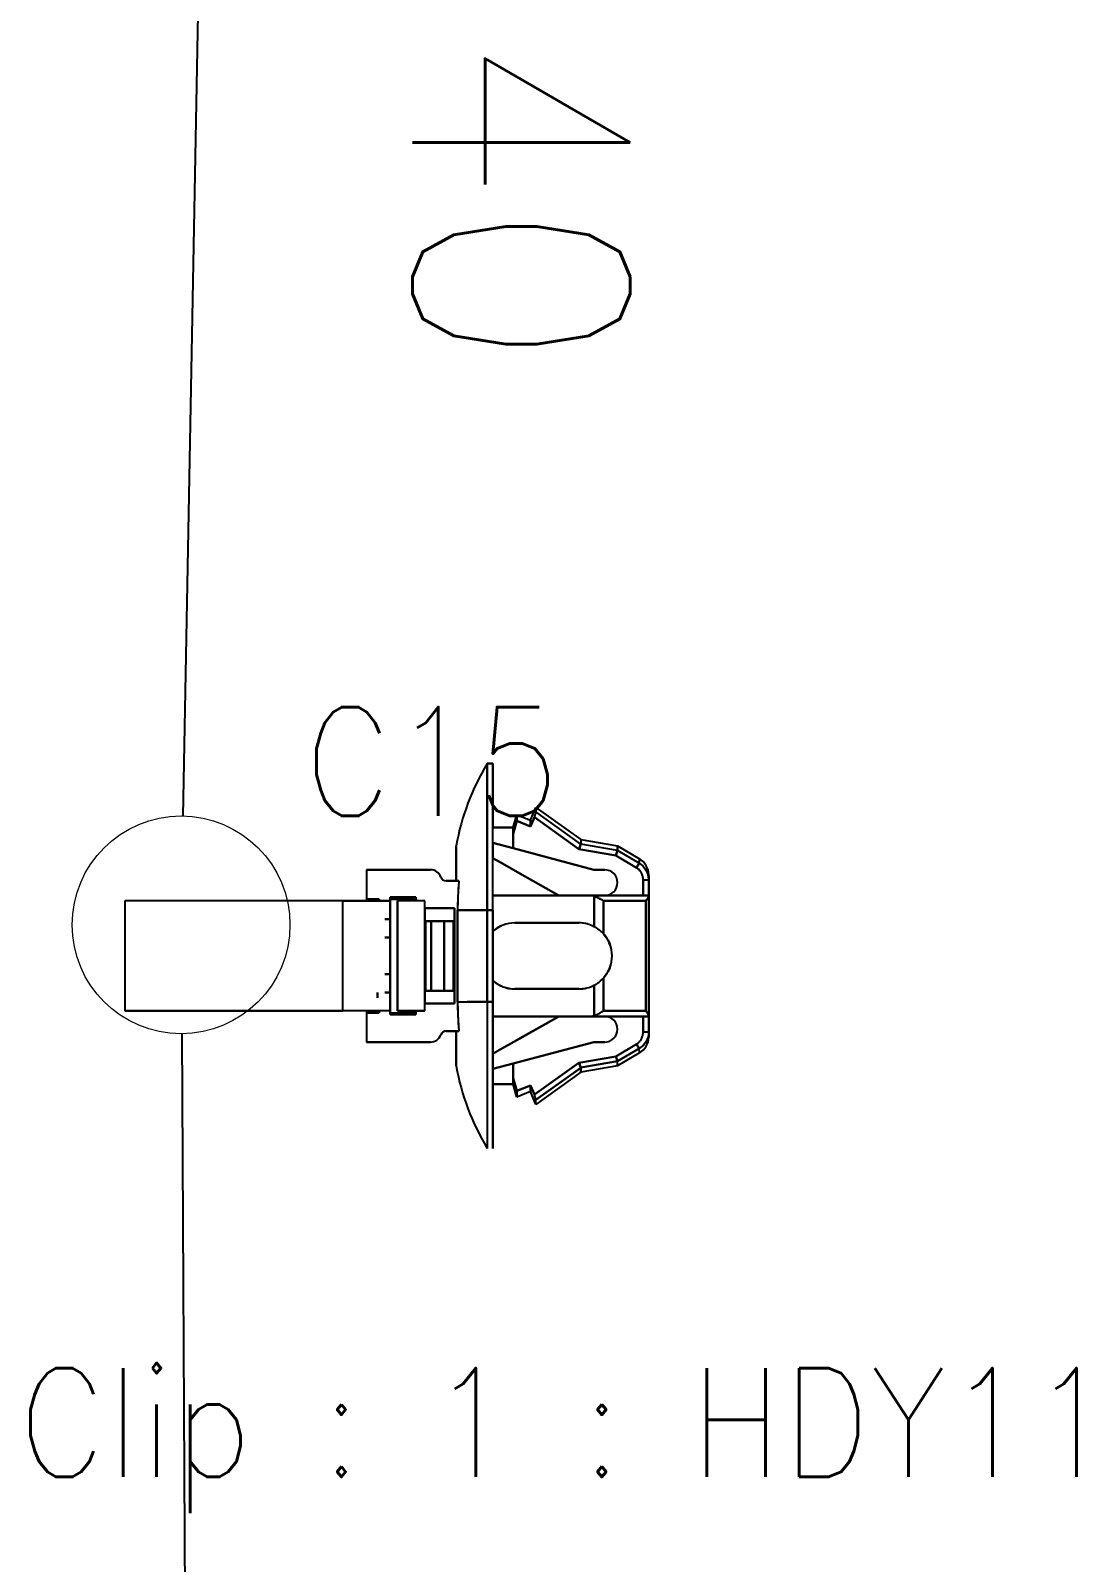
# Model space of a CAD drawing. Header units: inches. Extents: x 47316 to 59086, y 3141 to 11743.
# Drawn here: x 50936.78 to 50960.79, y 4714.13 to 4749.31 of the extents above; entities that cross this region are included whole.
import ezdxf

# ---------------------------------------------------------------- set-up
doc = ezdxf.new("R2010")
doc.units = ezdxf.units.IN
doc.header["$MEASUREMENT"] = 0
doc.layers.add('_BLACK_HOLE', color=7, linetype='Continuous')
doc.styles.get("Standard").update_dxf_attribs({"font": ''})
doc.styles.get('Standard').set_extended_font_data('SimSun')
doc.linetypes.add('_VH_OTCON', pattern='A,0.0001,[7,VeSys.shx,S=0.1,R=0,X=0,Y=0],-0.4,[7,VeSys.shx,S=0.1,R=0,X=0,Y=0],-0.4,["X",Standard,S=1,R=0,X=-0.5,Y=-0.5],-0.0001,[7,VeSys.shx,S=0.1,R=0,X=0,Y=0],-0.4', length=1.2002)

msp = doc.modelspace()

# ---------------------------------------------------------------- linework, layer by layer
at = {"layer": '_BLACK_HOLE', "linetype": '_VH_OTCON', "lineweight": -3, "ltscale": 5}
for p, q in [((50940.275, 4731.275), (50940.809, 4759.937)), ((50940.243, 4726.276), (50940.706, 4646.646))]:
    msp.add_line(p, q, dxfattribs=at)
at = {"layer": '_BLACK_HOLE', "ltscale": 0.0075}
for p, q in [((50947.261, 4732.483), (50947.388, 4732.483)), ((50947.388, 4732.483), (50947.261, 4732.483)), ((50950.966, 4729.804), (50950.84, 4729.804)), ((50950.966, 4729.804), (50950.84, 4729.804)), ((50947.388, 4729.115), (50947.261, 4729.115)), ((50947.261, 4729.115), (50947.388, 4729.115)), ((50944.904, 4728.904), (50945.03, 4728.904)), ((50945.03, 4728.904), (50944.904, 4728.904)), ((50945.03, 4728.483), (50944.904, 4728.483)), ((50944.904, 4728.483), (50945.03, 4728.483)), ((50944.904, 4727.641), (50945.03, 4727.641)), ((50945.03, 4727.641), (50944.904, 4727.641)), ((50944.736, 4727.222), (50944.736, 4727.096)), ((50944.736, 4727.096), (50944.736, 4727.222)), ((50945.03, 4727.22), (50944.904, 4727.22)), ((50944.904, 4727.22), (50945.03, 4727.22)), ((50947.261, 4727.01), (50947.388, 4727.01)), ((50947.388, 4727.01), (50947.261, 4727.01)), ((50950.966, 4726.673), (50950.84, 4726.673)), ((50950.84, 4726.32), (50950.966, 4726.32)), ((50950.84, 4726.32), (50950.966, 4726.32))]:
    msp.add_line(p, q, dxfattribs=at)
at = {"layer": '_BLACK_HOLE', "ltscale": 0.2}
for p, q in [((50947.261, 4732.483), (50947.261, 4729.115)), ((50947.261, 4729.115), (50947.261, 4732.483)), ((50947.388, 4729.115), (50947.388, 4732.483)), ((50947.388, 4729.115), (50947.388, 4732.483)), ((50947.261, 4727.01), (50947.261, 4723.642)), ((50947.261, 4727.01), (50947.261, 4723.642)), ((50947.388, 4727.01), (50947.388, 4723.642)), ((50947.388, 4723.642), (50947.388, 4727.01))]:
    msp.add_line(p, q, dxfattribs=at)
at = {"layer": '_BLACK_HOLE', "ltscale": 0.087396}
for p, q in [((50947.388, 4732.483), (50947.388, 4731.011)), ((50947.388, 4732.483), (50947.388, 4731.011)), ((50947.388, 4723.642), (50947.388, 4725.113))]:
    msp.add_line(p, q, dxfattribs=at)
at = {"layer": '_BLACK_HOLE', "ltscale": 0.019025}
msp.add_line((50948.251, 4731.177), (50948.377, 4731.472), dxfattribs=at)
at = {"layer": '_BLACK_HOLE', "ltscale": 0.006177}
msp.add_line((50948.377, 4731.368), (50948.377, 4731.472), dxfattribs=at)
at = {"layer": '_BLACK_HOLE', "ltscale": 0.006165}
for p, q in [((50948.377, 4731.472), (50948.377, 4731.368)), ((50949.409, 4730.735), (50949.409, 4730.631)), ((50949.409, 4730.735), (50949.409, 4730.631))]:
    msp.add_line(p, q, dxfattribs=at)
at = {"layer": '_BLACK_HOLE', "ltscale": 0.075271}
for p, q in [((50948.377, 4731.472), (50949.409, 4730.735)), ((50949.409, 4730.631), (50948.377, 4731.368)), ((50948.377, 4724.756), (50949.409, 4725.493)), ((50949.409, 4725.493), (50948.377, 4724.756)), ((50949.409, 4725.389), (50948.377, 4724.652))]:
    msp.add_line(p, q, dxfattribs=at)
at = {"layer": '_BLACK_HOLE', "ltscale": 0.018174}
msp.add_line((50947.851, 4731.009), (50947.935, 4731.303), dxfattribs=at)
at = {"layer": '_BLACK_HOLE', "ltscale": 0.018199}
for p, q in [((50947.851, 4730.867), (50947.935, 4731.162)), ((50947.935, 4731.162), (50947.851, 4730.867)), ((50947.851, 4725.257), (50947.935, 4724.963)), ((50947.935, 4724.963), (50947.851, 4725.257))]:
    msp.add_line(p, q, dxfattribs=at)
at = {"layer": '_BLACK_HOLE', "ltscale": 0.000925}
msp.add_line((50947.935, 4731.304), (50947.935, 4731.288), dxfattribs=at)
at = {"layer": '_BLACK_HOLE', "ltscale": 0.020195}
for p, q in [((50947.935, 4731.304), (50948.251, 4731.177)), ((50947.935, 4731.162), (50948.251, 4731.035)), ((50948.251, 4731.035), (50947.935, 4731.162)), ((50947.935, 4724.963), (50948.251, 4725.089)), ((50948.251, 4725.089), (50947.935, 4724.963)), ((50948.251, 4724.947), (50947.935, 4724.821))]:
    msp.add_line(p, q, dxfattribs=at)
at = {"layer": '_BLACK_HOLE', "ltscale": 0.000912}
for p, q in [((50947.935, 4731.288), (50947.935, 4731.303)), ((50948.251, 4724.947), (50948.251, 4724.963))]:
    msp.add_line(p, q, dxfattribs=at)
at = {"layer": '_BLACK_HOLE', "ltscale": 0.002823}
msp.add_line((50947.935, 4731.288), (50947.935, 4731.24), dxfattribs=at)
at = {"layer": '_BLACK_HOLE', "ltscale": 0.00282}
for p, q in [((50947.935, 4731.24), (50947.935, 4731.288)), ((50948.251, 4724.963), (50948.251, 4725.01))]:
    msp.add_line(p, q, dxfattribs=at)
at = {"layer": '_BLACK_HOLE', "ltscale": 0.004681}
for p, q in [((50947.935, 4731.24), (50947.935, 4731.162)), ((50947.935, 4731.162), (50947.935, 4731.24))]:
    msp.add_line(p, q, dxfattribs=at)
at = {"layer": '_BLACK_HOLE', "ltscale": 0.013619}
for p, q in [((50948.251, 4731.035), (50948.341, 4731.246)), ((50948.341, 4731.246), (50948.251, 4731.035)), ((50948.251, 4725.089), (50948.341, 4724.878)), ((50948.341, 4724.878), (50948.251, 4725.089))]:
    msp.add_line(p, q, dxfattribs=at)
at = {"layer": '_BLACK_HOLE', "ltscale": 0.000327}
msp.add_line((50948.251, 4731.172), (50948.251, 4731.177), dxfattribs=at)
at = {"layer": '_BLACK_HOLE', "ltscale": 0.008441}
for p, q in [((50948.251, 4731.177), (50948.251, 4731.035)), ((50947.851, 4731.009), (50947.851, 4730.867)), ((50947.851, 4730.867), (50947.851, 4731.009))]:
    msp.add_line(p, q, dxfattribs=at)
at = {"layer": '_BLACK_HOLE', "ltscale": 0.008429}
for p, q in [((50948.251, 4731.035), (50948.251, 4731.177)), ((50947.935, 4724.963), (50947.935, 4724.821))]:
    msp.add_line(p, q, dxfattribs=at)
at = {"layer": '_BLACK_HOLE', "ltscale": 0.00033}
for p, q in [((50948.251, 4731.177), (50948.251, 4731.172)), ((50947.851, 4731.004), (50947.851, 4731.009)), ((50947.851, 4725.115), (50947.851, 4725.121))]:
    msp.add_line(p, q, dxfattribs=at)
at = {"layer": '_BLACK_HOLE', "ltscale": 0.001593}
msp.add_line((50948.251, 4731.145), (50948.251, 4731.172), dxfattribs=at)
at = {"layer": '_BLACK_HOLE', "ltscale": 0.003809}
msp.add_line((50948.251, 4731.172), (50948.251, 4731.108), dxfattribs=at)
at = {"layer": '_BLACK_HOLE', "ltscale": 0.004291}
msp.add_line((50948.251, 4731.108), (50948.251, 4731.035), dxfattribs=at)
at = {"layer": '_BLACK_HOLE', "ltscale": 0.074459}
for p, q in [((50948.341, 4731.246), (50949.361, 4730.517)), ((50949.361, 4730.517), (50948.341, 4731.246)), ((50948.341, 4724.878), (50949.361, 4725.607)), ((50949.361, 4725.607), (50948.341, 4724.878))]:
    msp.add_line(p, q, dxfattribs=at)
at = {"layer": '_BLACK_HOLE', "ltscale": 0.075264}
msp.add_line((50949.409, 4730.631), (50948.377, 4731.368), dxfattribs=at)
at = {"layer": '_BLACK_HOLE', "ltscale": 0.027499}
for p, q in [((50947.851, 4731.009), (50947.388, 4731.009)), ((50947.388, 4731.009), (50947.851, 4731.009)), ((50947.851, 4725.115), (50947.388, 4725.115)), ((50947.388, 4725.115), (50947.851, 4725.115))]:
    msp.add_line(p, q, dxfattribs=at)
at = {"layer": '_BLACK_HOLE', "ltscale": 0.008432}
msp.add_line((50947.851, 4730.867), (50947.851, 4731.009), dxfattribs=at)
at = {"layer": '_BLACK_HOLE', "ltscale": 0.000342}
for p, q in [((50947.851, 4731.009), (50947.851, 4731.003)), ((50947.851, 4725.121), (50947.851, 4725.115))]:
    msp.add_line(p, q, dxfattribs=at)
at = {"layer": '_BLACK_HOLE', "ltscale": 0.000286}
for p, q in [((50947.852, 4731.008), (50947.851, 4731.003)), ((50947.851, 4731.003), (50947.852, 4731.008))]:
    msp.add_line(p, q, dxfattribs=at)
at = {"layer": '_BLACK_HOLE', "ltscale": 0.002209}
msp.add_line((50947.851, 4730.966), (50947.851, 4731.004), dxfattribs=at)
at = {"layer": '_BLACK_HOLE', "ltscale": 0.003674}
for p, q in [((50947.851, 4731.003), (50947.851, 4730.941)), ((50947.851, 4725.183), (50947.851, 4725.121))]:
    msp.add_line(p, q, dxfattribs=at)
at = {"layer": '_BLACK_HOLE', "ltscale": 0.00434}
msp.add_line((50947.851, 4730.941), (50947.851, 4730.868), dxfattribs=at)
at = {"layer": '_BLACK_HOLE', "ltscale": 0.019785}
for p, q in [((50947.851, 4730.534), (50947.851, 4730.867)), ((50947.851, 4730.867), (50947.851, 4730.534)), ((50947.851, 4725.591), (50947.851, 4725.257)), ((50947.851, 4725.257), (50947.851, 4725.591))]:
    msp.add_line(p, q, dxfattribs=at)
at = {"layer": '_BLACK_HOLE', "ltscale": 0.05076}
for p, q in [((50949.409, 4730.735), (50950.251, 4730.588)), ((50950.251, 4725.536), (50949.409, 4725.389))]:
    msp.add_line(p, q, dxfattribs=at)
at = {"layer": '_BLACK_HOLE', "ltscale": 0.047501}
for p, q in [((50946.546, 4729.788), (50946.546, 4730.588)), ((50946.546, 4730.588), (50946.546, 4729.788)), ((50946.546, 4725.536), (50946.546, 4726.336)), ((50946.546, 4726.336), (50946.546, 4725.536))]:
    msp.add_line(p, q, dxfattribs=at)
at = {"layer": '_BLACK_HOLE', "ltscale": 0.020602}
for p, q in [((50947.388, 4730.657), (50947.388, 4730.31)), ((50947.388, 4730.657), (50947.388, 4730.31)), ((50947.388, 4725.467), (50947.388, 4725.814))]:
    msp.add_line(p, q, dxfattribs=at)
at = {"layer": '_BLACK_HOLE', "ltscale": 0.028456}
for p, q in [((50947.851, 4730.534), (50947.388, 4730.657)), ((50947.388, 4730.657), (50947.851, 4730.534)), ((50947.851, 4725.591), (50947.388, 4725.467)), ((50947.388, 4725.467), (50947.851, 4725.591))]:
    msp.add_line(p, q, dxfattribs=at)
at = {"layer": '_BLACK_HOLE', "ltscale": 0.11383}
for p, q in [((50949.703, 4730.041), (50947.851, 4730.534)), ((50947.851, 4730.534), (50949.703, 4730.041)), ((50949.703, 4726.084), (50947.851, 4725.591)), ((50947.851, 4725.591), (50949.703, 4726.084))]:
    msp.add_line(p, q, dxfattribs=at)
at = {"layer": '_BLACK_HOLE', "ltscale": 0.004321}
for p, q in [((50949.361, 4730.517), (50949.39, 4730.584)), ((50949.39, 4730.584), (50949.361, 4730.517)), ((50949.39, 4725.54), (50949.361, 4725.607)), ((50949.361, 4725.607), (50949.39, 4725.54))]:
    msp.add_line(p, q, dxfattribs=at)
at = {"layer": '_BLACK_HOLE', "ltscale": 0.051095}
for p, q in [((50949.361, 4730.517), (50950.209, 4730.369)), ((50950.209, 4730.369), (50949.361, 4730.517)), ((50949.361, 4725.607), (50950.209, 4725.755)), ((50950.209, 4725.755), (50949.361, 4725.607))]:
    msp.add_line(p, q, dxfattribs=at)
at = {"layer": '_BLACK_HOLE', "ltscale": 0.000205}
for p, q in [((50949.39, 4730.584), (50949.391, 4730.588)), ((50949.391, 4730.588), (50949.39, 4730.584)), ((50949.391, 4725.537), (50949.39, 4725.54)), ((50949.39, 4725.54), (50949.391, 4725.537))]:
    msp.add_line(p, q, dxfattribs=at)
at = {"layer": '_BLACK_HOLE', "ltscale": 0.002621}
for p, q in [((50949.391, 4730.588), (50949.408, 4730.628)), ((50949.408, 4730.628), (50949.391, 4730.588)), ((50949.408, 4725.496), (50949.391, 4725.537)), ((50949.391, 4725.537), (50949.408, 4725.496))]:
    msp.add_line(p, q, dxfattribs=at)
at = {"layer": '_BLACK_HOLE', "ltscale": 0.050769}
msp.add_line((50950.25, 4730.481), (50949.408, 4730.631), dxfattribs=at)
at = {"layer": '_BLACK_HOLE', "ltscale": 0.050773}
for p, q in [((50950.25, 4730.481), (50949.408, 4730.628)), ((50949.408, 4725.496), (50950.25, 4725.643)), ((50950.25, 4725.643), (50949.408, 4725.496))]:
    msp.add_line(p, q, dxfattribs=at)
at = {"layer": '_BLACK_HOLE', "ltscale": 0.004276}
for p, q in [((50950.209, 4730.369), (50950.234, 4730.437)), ((50950.234, 4730.436), (50950.209, 4730.369)), ((50950.234, 4725.688), (50950.209, 4725.755)), ((50950.209, 4725.755), (50950.234, 4725.688))]:
    msp.add_line(p, q, dxfattribs=at)
at = {"layer": '_BLACK_HOLE', "ltscale": 0.0329}
for p, q in [((50950.209, 4730.369), (50950.686, 4730.088)), ((50950.686, 4730.088), (50950.209, 4730.369)), ((50950.209, 4725.755), (50950.686, 4726.036)), ((50950.686, 4726.036), (50950.209, 4725.755))]:
    msp.add_line(p, q, dxfattribs=at)
at = {"layer": '_BLACK_HOLE', "ltscale": 0.002806}
for p, q in [((50950.234, 4730.437), (50950.25, 4730.481)), ((50950.25, 4725.643), (50950.234, 4725.688))]:
    msp.add_line(p, q, dxfattribs=at)
at = {"layer": '_BLACK_HOLE', "ltscale": 0.00266}
for p, q in [((50950.25, 4730.481), (50950.235, 4730.439)), ((50950.235, 4725.686), (50950.25, 4725.643))]:
    msp.add_line(p, q, dxfattribs=at)
at = {"layer": '_BLACK_HOLE', "ltscale": 0.034163}
for p, q in [((50950.747, 4730.191), (50950.25, 4730.481)), ((50950.25, 4725.643), (50950.747, 4725.933))]:
    msp.add_line(p, q, dxfattribs=at)
at = {"layer": '_BLACK_HOLE', "ltscale": 0.006219}
msp.add_line((50950.251, 4730.483), (50950.251, 4730.588), dxfattribs=at)
at = {"layer": '_BLACK_HOLE', "ltscale": 0.006223}
for p, q in [((50950.251, 4730.588), (50950.251, 4730.483)), ((50950.251, 4725.536), (50950.251, 4725.641)), ((50950.251, 4725.536), (50950.251, 4725.641))]:
    msp.add_line(p, q, dxfattribs=at)
at = {"layer": '_BLACK_HOLE', "ltscale": 0.034946}
for p, q in [((50950.251, 4730.588), (50950.758, 4730.289)), ((50950.758, 4725.835), (50950.251, 4725.536))]:
    msp.add_line(p, q, dxfattribs=at)
at = {"layer": '_BLACK_HOLE', "ltscale": 0.000128}
for p, q in [((50950.251, 4730.483), (50950.251, 4730.481)), ((50950.251, 4730.481), (50950.251, 4730.483)), ((50950.251, 4725.643), (50950.251, 4725.641))]:
    msp.add_line(p, q, dxfattribs=at)
at = {"layer": '_BLACK_HOLE', "ltscale": 0.034208}
for p, q in [((50950.747, 4730.191), (50950.251, 4730.483)), ((50950.747, 4725.933), (50950.251, 4725.641))]:
    msp.add_line(p, q, dxfattribs=at)
at = {"layer": '_BLACK_HOLE', "ltscale": 0.039999}
for p, q in [((50944.483, 4730.041), (50944.483, 4729.367)), ((50944.483, 4730.041), (50944.483, 4729.367)), ((50944.483, 4726.757), (50944.483, 4726.084)), ((50944.483, 4726.757), (50944.483, 4726.084))]:
    msp.add_line(p, q, dxfattribs=at)
at = {"layer": '_BLACK_HOLE', "ltscale": 0.022501}
for p, q in [((50944.483, 4730.041), (50944.862, 4730.041)), ((50944.862, 4730.041), (50944.483, 4730.041)), ((50944.483, 4726.084), (50944.862, 4726.084)), ((50944.483, 4726.084), (50944.862, 4726.084))]:
    msp.add_line(p, q, dxfattribs=at)
at = {"layer": '_BLACK_HOLE', "ltscale": 0.064999}
for p, q in [((50944.862, 4730.041), (50945.956, 4730.041)), ((50945.956, 4730.041), (50944.862, 4730.041)), ((50944.862, 4726.084), (50945.956, 4726.084)), ((50944.862, 4726.084), (50945.956, 4726.084))]:
    msp.add_line(p, q, dxfattribs=at)
at = {"layer": '_BLACK_HOLE', "ltscale": 0.015242}
for p, q in [((50947.611, 4730.181), (50947.387, 4730.308)), ((50947.387, 4725.817), (50947.611, 4725.943))]:
    msp.add_line(p, q, dxfattribs=at)
at = {"layer": '_BLACK_HOLE', "ltscale": 0.015215}
msp.add_line((50947.387, 4730.308), (50947.611, 4730.182), dxfattribs=at)
at = {"layer": '_BLACK_HOLE', "ltscale": 0.02701}
msp.add_line((50947.611, 4730.182), (50948.007, 4729.958), dxfattribs=at)
at = {"layer": '_BLACK_HOLE', "ltscale": 0.026985}
for p, q in [((50948.007, 4729.958), (50947.611, 4730.181)), ((50947.611, 4725.943), (50948.007, 4726.166))]:
    msp.add_line(p, q, dxfattribs=at)
at = {"layer": '_BLACK_HOLE', "ltscale": 0.064963}
msp.add_line((50947.951, 4729.989), (50948.903, 4729.451), dxfattribs=at)
at = {"layer": '_BLACK_HOLE', "ltscale": 0.014999}
for p, q in [((50949.956, 4730.041), (50949.703, 4730.041)), ((50949.956, 4730.041), (50949.703, 4730.041)), ((50949.703, 4730.041), (50949.956, 4730.041)), ((50949.956, 4726.084), (50949.703, 4726.084)), ((50949.703, 4726.084), (50949.956, 4726.084))]:
    msp.add_line(p, q, dxfattribs=at)
at = {"layer": '_BLACK_HOLE', "ltscale": 0.007092}
for p, q in [((50950.747, 4730.191), (50950.686, 4730.088)), ((50950.686, 4730.088), (50950.747, 4730.191)), ((50950.686, 4726.036), (50950.747, 4725.933)), ((50950.747, 4725.933), (50950.686, 4726.036))]:
    msp.add_line(p, q, dxfattribs=at)
at = {"layer": '_BLACK_HOLE', "ltscale": 0.00587}
msp.add_line((50950.759, 4730.289), (50950.747, 4730.191), dxfattribs=at)
at = {"layer": '_BLACK_HOLE', "ltscale": 0.005865}
for p, q in [((50950.747, 4730.191), (50950.758, 4730.289)), ((50950.758, 4725.835), (50950.747, 4725.933))]:
    msp.add_line(p, q, dxfattribs=at)
at = {"layer": '_BLACK_HOLE'}
for p, q in [((50950.747, 4730.191), (50950.838, 4730.12)), ((50950.747, 4730.191), (50950.824, 4730.135)), ((50950.824, 4730.135), (50950.885, 4730.063)), ((50950.838, 4730.12), (50950.907, 4730.027)), ((50950.885, 4730.063), (50950.938, 4729.96)), ((50950.907, 4730.027), (50950.951, 4729.919)), ((50950.938, 4729.96), (50950.966, 4729.804)), ((50950.951, 4729.919), (50950.966, 4729.804)), ((50949.927, 4728.572), (50950.034, 4728.422)), ((50950.034, 4728.422), (50950.073, 4728.336)), ((50950.034, 4727.703), (50949.927, 4727.552)), ((50950.073, 4727.789), (50950.034, 4727.703)), ((50950.951, 4726.205), (50950.907, 4726.097)), ((50950.952, 4726.206), (50950.909, 4726.099)), ((50950.966, 4726.32), (50950.951, 4726.205)), ((50950.966, 4726.32), (50950.952, 4726.206)), ((50950.856, 4726.023), (50950.747, 4725.933)), ((50950.838, 4726.004), (50950.747, 4725.933)), ((50950.907, 4726.097), (50950.838, 4726.004)), ((50950.909, 4726.099), (50950.856, 4726.023))]:
    msp.add_line(p, q, dxfattribs=at)
at = {"layer": '_BLACK_HOLE', "ltscale": 0.017476}
for p, q in [((50946.314, 4729.788), (50946.608, 4729.788)), ((50946.314, 4726.336), (50946.608, 4726.336))]:
    msp.add_line(p, q, dxfattribs=at)
at = {"layer": '_BLACK_HOLE', "ltscale": 0.017471}
for p, q in [((50946.608, 4729.788), (50946.314, 4729.788)), ((50946.608, 4726.336), (50946.314, 4726.336))]:
    msp.add_line(p, q, dxfattribs=at)
at = {"layer": '_BLACK_HOLE', "ltscale": 0.00369}
for p, q in [((50946.546, 4729.788), (50946.608, 4729.788)), ((50946.608, 4726.336), (50946.546, 4726.336))]:
    msp.add_line(p, q, dxfattribs=at)
at = {"layer": '_BLACK_HOLE', "ltscale": 0.061156}
for p, q in [((50948.903, 4729.451), (50948.007, 4729.958)), ((50948.007, 4726.166), (50948.903, 4726.673))]:
    msp.add_line(p, q, dxfattribs=at)
at = {"layer": '_BLACK_HOLE', "ltscale": 0.061161}
msp.add_line((50948.007, 4729.958), (50948.903, 4729.451), dxfattribs=at)
at = {"layer": '_BLACK_HOLE', "ltscale": 0.020941}
for p, q in [((50950.84, 4729.804), (50950.84, 4729.451)), ((50950.84, 4729.451), (50950.84, 4729.804)), ((50950.966, 4729.804), (50950.966, 4729.451)), ((50950.966, 4729.451), (50950.966, 4729.804)), ((50950.84, 4726.32), (50950.84, 4726.673)), ((50950.84, 4726.673), (50950.84, 4726.32)), ((50950.966, 4726.673), (50950.966, 4726.32)), ((50950.966, 4726.32), (50950.966, 4726.673))]:
    msp.add_line(p, q, dxfattribs=at)
at = {"layer": '_BLACK_HOLE', "ltscale": 0.007248}
msp.add_line((50950.966, 4729.804), (50950.966, 4729.926), dxfattribs=at)
at = {"layer": '_BLACK_HOLE', "ltscale": 0.001605}
msp.add_line((50950.966, 4729.892), (50950.966, 4729.92), dxfattribs=at)
at = {"layer": '_BLACK_HOLE', "ltscale": 0.006183}
msp.add_line((50950.966, 4729.908), (50950.966, 4729.804), dxfattribs=at)
at = {"layer": '_BLACK_HOLE', "ltscale": 0.004422}
msp.add_line((50950.966, 4729.804), (50950.966, 4729.879), dxfattribs=at)
at = {"layer": '_BLACK_HOLE', "ltscale": 0.012915}
msp.add_line((50950.966, 4729.879), (50950.966, 4729.661), dxfattribs=at)
at = {"layer": '_BLACK_HOLE', "ltscale": 0.012512}
for p, q in [((50950.966, 4729.661), (50950.966, 4729.451)), ((50950.966, 4726.674), (50950.966, 4726.463))]:
    msp.add_line(p, q, dxfattribs=at)
at = {"layer": '_BLACK_HOLE', "ltscale": 0.378893}
msp.add_line((50943.94, 4729.325), (50938.94, 4729.325), dxfattribs=at)
at = {"layer": '_BLACK_HOLE', "ltscale": 0.15}
for p, q in [((50938.94, 4729.325), (50938.94, 4726.799)), ((50943.94, 4726.799), (50943.94, 4729.325)), ((50943.94, 4726.799), (50943.94, 4729.325)), ((50945.199, 4729.325), (50945.199, 4726.799)), ((50945.199, 4726.799), (50945.199, 4729.325)), ((50945.83, 4726.799), (50945.83, 4729.325)), ((50945.83, 4726.799), (50945.83, 4729.325)), ((50950.903, 4729.325), (50950.903, 4726.799)), ((50950.903, 4726.799), (50950.903, 4729.325))]:
    msp.add_line(p, q, dxfattribs=at)
at = {"layer": '_BLACK_HOLE', "ltscale": 0.37888}
msp.add_line((50943.94, 4729.325), (50938.94, 4729.325), dxfattribs=at)
at = {"layer": '_BLACK_HOLE', "ltscale": 0.0644}
for p, q in [((50943.94, 4729.325), (50945.024, 4729.325)), ((50945.024, 4729.325), (50943.94, 4729.325)), ((50945.024, 4726.799), (50943.94, 4726.799)), ((50945.024, 4726.799), (50943.94, 4726.799))]:
    msp.add_line(p, q, dxfattribs=at)
at = {"layer": '_BLACK_HOLE', "ltscale": 0.0175}
for p, q in [((50944.483, 4729.367), (50944.778, 4729.367)), ((50944.778, 4729.367), (50944.483, 4729.367)), ((50944.483, 4726.757), (50944.778, 4726.757)), ((50944.483, 4726.757), (50944.778, 4726.757)), ((50944.778, 4726.757), (50944.483, 4726.757))]:
    msp.add_line(p, q, dxfattribs=at)
at = {"layer": '_BLACK_HOLE', "ltscale": 0.002499}
for p, q in [((50944.483, 4729.367), (50944.483, 4729.325)), ((50944.778, 4729.325), (50944.778, 4729.367)), ((50944.778, 4729.367), (50944.778, 4729.325)), ((50945.03, 4729.409), (50945.03, 4729.367)), ((50945.03, 4729.367), (50945.03, 4729.409)), ((50945.03, 4729.367), (50945.03, 4729.409)), ((50945.578, 4729.325), (50945.578, 4729.367)), ((50945.578, 4729.367), (50945.578, 4729.325)), ((50945.578, 4729.325), (50945.578, 4729.367)), ((50944.483, 4726.799), (50944.483, 4726.757)), ((50944.778, 4726.757), (50944.778, 4726.799)), ((50944.778, 4726.799), (50944.778, 4726.757)), ((50945.03, 4726.715), (50945.03, 4726.757)), ((50945.03, 4726.715), (50945.03, 4726.757)), ((50945.578, 4726.757), (50945.578, 4726.799)), ((50945.578, 4726.799), (50945.578, 4726.757)), ((50945.578, 4726.757), (50945.578, 4726.799))]:
    msp.add_line(p, q, dxfattribs=at)
at = {"layer": '_BLACK_HOLE', "ltscale": 2.6e-05}
for p, q in [((50944.483, 4729.367), (50944.483, 4729.367)), ((50944.483, 4726.757), (50944.483, 4726.757))]:
    msp.add_line(p, q, dxfattribs=at)
at = {"layer": '_BLACK_HOLE', "ltscale": 0.035001}
for p, q in [((50945.62, 4729.409), (50945.03, 4729.409)), ((50945.62, 4729.409), (50945.03, 4729.409)), ((50945.03, 4729.409), (50945.62, 4729.409)), ((50947.388, 4727.01), (50946.798, 4727.01)), ((50947.388, 4727.01), (50946.798, 4727.01)), ((50945.03, 4726.715), (50945.62, 4726.715)), ((50945.62, 4726.715), (50945.03, 4726.715))]:
    msp.add_line(p, q, dxfattribs=at)
at = {"layer": '_BLACK_HOLE', "ltscale": 0.032501}
for p, q in [((50945.03, 4729.367), (50945.578, 4729.367)), ((50945.578, 4729.367), (50945.03, 4729.367)), ((50945.03, 4726.757), (50945.578, 4726.757)), ((50945.03, 4726.757), (50945.578, 4726.757))]:
    msp.add_line(p, q, dxfattribs=at)
at = {"layer": '_BLACK_HOLE', "ltscale": 0.154999}
for p, q in [((50945.03, 4726.757), (50945.03, 4729.367)), ((50945.03, 4729.367), (50945.03, 4726.757))]:
    msp.add_line(p, q, dxfattribs=at)
at = {"layer": '_BLACK_HOLE', "ltscale": 0.0375}
for p, q in [((50945.83, 4729.325), (50945.199, 4729.325)), ((50945.83, 4729.325), (50945.199, 4729.325)), ((50945.199, 4726.799), (50945.83, 4726.799)), ((50945.83, 4726.799), (50945.199, 4726.799))]:
    msp.add_line(p, q, dxfattribs=at)
at = {"layer": '_BLACK_HOLE', "ltscale": 0.004999}
for p, q in [((50945.62, 4729.325), (50945.62, 4729.409)), ((50945.62, 4729.409), (50945.62, 4729.325)), ((50945.62, 4726.715), (50945.62, 4726.799)), ((50945.62, 4726.799), (50945.62, 4726.715))]:
    msp.add_line(p, q, dxfattribs=at)
at = {"layer": '_BLACK_HOLE', "ltscale": 0.089999}
for p, q in [((50948.903, 4729.451), (50947.388, 4729.451)), ((50947.388, 4729.451), (50948.903, 4729.451)), ((50947.388, 4726.673), (50948.903, 4726.673)), ((50948.903, 4726.673), (50947.388, 4726.673))]:
    msp.add_line(p, q, dxfattribs=at)
at = {"layer": '_BLACK_HOLE', "ltscale": 0.039936}
for p, q in [((50949.576, 4729.451), (50948.903, 4729.451)), ((50948.903, 4729.451), (50949.576, 4729.451)), ((50948.903, 4726.673), (50949.576, 4726.673)), ((50949.576, 4726.673), (50948.903, 4726.673))]:
    msp.add_line(p, q, dxfattribs=at)
at = {"layer": '_BLACK_HOLE', "ltscale": 0.082565}
for p, q in [((50949.576, 4729.451), (50950.966, 4729.451)), ((50950.966, 4729.451), (50949.576, 4729.451)), ((50950.966, 4726.673), (50949.576, 4726.673)), ((50949.576, 4726.673), (50950.966, 4726.673))]:
    msp.add_line(p, q, dxfattribs=at)
at = {"layer": '_BLACK_HOLE', "ltscale": 0.041339}
for p, q in [((50949.717, 4728.734), (50949.717, 4729.43)), ((50949.717, 4729.43), (50949.717, 4728.734)), ((50949.717, 4726.694), (50949.717, 4727.39)), ((50949.717, 4727.39), (50949.717, 4726.694))]:
    msp.add_line(p, q, dxfattribs=at)
at = {"layer": '_BLACK_HOLE', "ltscale": 0.002635}
for p, q in [((50949.717, 4729.43), (50949.759, 4729.414)), ((50949.759, 4726.71), (50949.717, 4726.694))]:
    msp.add_line(p, q, dxfattribs=at)
at = {"layer": '_BLACK_HOLE', "ltscale": 0.002634}
for p, q in [((50949.759, 4729.414), (50949.717, 4729.43)), ((50949.717, 4726.694), (50949.759, 4726.71))]:
    msp.add_line(p, q, dxfattribs=at)
at = {"layer": '_BLACK_HOLE', "ltscale": 0.057954}
for p, q in [((50950.903, 4729.325), (50949.927, 4729.325)), ((50949.927, 4729.325), (50950.903, 4729.325)), ((50949.927, 4726.799), (50950.903, 4726.799)), ((50950.903, 4726.799), (50949.927, 4726.799))]:
    msp.add_line(p, q, dxfattribs=at)
at = {"layer": '_BLACK_HOLE', "ltscale": 0.044711}
for p, q in [((50949.927, 4729.325), (50949.927, 4728.572)), ((50949.927, 4728.572), (50949.927, 4729.325)), ((50949.927, 4727.552), (50949.927, 4726.799)), ((50949.927, 4726.799), (50949.927, 4727.552))]:
    msp.add_line(p, q, dxfattribs=at)
at = {"layer": '_BLACK_HOLE', "ltscale": 0.000995}
for p, q in [((50950.966, 4729.451), (50950.966, 4729.435)), ((50950.966, 4729.435), (50950.966, 4729.451)), ((50950.966, 4726.69), (50950.966, 4726.673)), ((50950.966, 4726.673), (50950.966, 4726.69))]:
    msp.add_line(p, q, dxfattribs=at)
at = {"layer": '_BLACK_HOLE', "ltscale": 0.000399}
msp.add_line((50950.966, 4729.43), (50950.966, 4729.436), dxfattribs=at)
at = {"layer": '_BLACK_HOLE', "ltscale": 0.163214}
msp.add_line((50950.966, 4729.436), (50950.966, 4726.688), dxfattribs=at)
at = {"layer": '_BLACK_HOLE', "ltscale": 0.163013}
msp.add_line((50950.966, 4726.69), (50950.966, 4729.435), dxfattribs=at)
at = {"layer": '_BLACK_HOLE', "ltscale": 0.040002}
for p, q in [((50946.504, 4729.157), (50945.83, 4729.157)), ((50946.504, 4729.157), (50945.83, 4729.157)), ((50945.83, 4729.157), (50946.504, 4729.157)), ((50945.83, 4726.968), (50946.504, 4726.968)), ((50946.504, 4726.968), (50945.83, 4726.968))]:
    msp.add_line(p, q, dxfattribs=at)
at = {"layer": '_BLACK_HOLE', "ltscale": 0.017502}
for p, q in [((50945.83, 4729.157), (50945.83, 4728.862)), ((50945.83, 4727.262), (50945.83, 4726.968))]:
    msp.add_line(p, q, dxfattribs=at)
at = {"layer": '_BLACK_HOLE', "ltscale": 0.129999}
for p, q in [((50946.504, 4726.968), (50946.504, 4729.157)), ((50946.504, 4729.157), (50946.504, 4726.968))]:
    msp.add_line(p, q, dxfattribs=at)
at = {"layer": '_BLACK_HOLE', "ltscale": 0.040569}
for p, q in [((50947.261, 4729.115), (50946.578, 4729.115)), ((50946.578, 4727.01), (50947.261, 4727.01))]:
    msp.add_line(p, q, dxfattribs=at)
at = {"layer": '_BLACK_HOLE', "ltscale": 0.125}
for p, q in [((50946.578, 4729.115), (50946.578, 4727.01)), ((50946.578, 4727.01), (50946.578, 4729.115)), ((50947.261, 4729.115), (50947.261, 4727.01)), ((50947.261, 4727.01), (50947.261, 4729.115)), ((50947.388, 4729.115), (50947.388, 4727.01)), ((50947.388, 4727.01), (50947.388, 4729.115))]:
    msp.add_line(p, q, dxfattribs=at)
at = {"layer": '_BLACK_HOLE', "ltscale": 0.040567}
for p, q in [((50946.578, 4729.115), (50947.261, 4729.115)), ((50946.578, 4727.01), (50947.261, 4727.01))]:
    msp.add_line(p, q, dxfattribs=at)
at = {"layer": '_BLACK_HOLE', "ltscale": 0.02751}
msp.add_line((50947.262, 4729.115), (50946.798, 4729.115), dxfattribs=at)
msp.add_line((50947.262, 4729.115), (50946.798, 4729.115), dxfattribs=at)
at = {"layer": '_BLACK_HOLE', "ltscale": 0.000368}
msp.add_line((50945.024, 4728.904), (50945.03, 4728.904), dxfattribs=at)
at = {"layer": '_BLACK_HOLE', "ltscale": 0.025}
for p, q in [((50945.024, 4728.904), (50945.024, 4728.483)), ((50945.024, 4728.904), (50945.024, 4728.483)), ((50945.024, 4727.641), (50945.024, 4727.22)), ((50945.024, 4727.641), (50945.024, 4727.22)), ((50945.03, 4727.641), (50945.03, 4727.22)), ((50944.904, 4726.084), (50944.483, 4726.084))]:
    msp.add_line(p, q, dxfattribs=at)
at = {"layer": '_BLACK_HOLE', "ltscale": 0.023056}
msp.add_line((50945.03, 4728.871), (50945.03, 4728.483), dxfattribs=at)
at = {"layer": '_BLACK_HOLE', "ltscale": 0.00087}
for p, q in [((50945.845, 4728.862), (50945.83, 4728.862)), ((50945.83, 4728.862), (50945.845, 4728.862)), ((50945.845, 4727.262), (50945.83, 4727.262)), ((50945.83, 4727.262), (50945.845, 4727.262))]:
    msp.add_line(p, q, dxfattribs=at)
at = {"layer": '_BLACK_HOLE', "ltscale": 0.095001}
for p, q in [((50945.845, 4727.262), (50945.845, 4728.862)), ((50945.845, 4728.862), (50945.845, 4727.262)), ((50945.97, 4727.262), (50945.97, 4728.862)), ((50945.97, 4728.862), (50945.97, 4727.262)), ((50946.27, 4728.862), (50946.27, 4727.262)), ((50946.27, 4727.262), (50946.27, 4728.862)), ((50946.479, 4728.862), (50946.479, 4727.262))]:
    msp.add_line(p, q, dxfattribs=at)
at = {"layer": '_BLACK_HOLE', "ltscale": 0.007443}
for p, q in [((50945.97, 4728.862), (50945.845, 4728.862)), ((50945.845, 4728.862), (50945.97, 4728.862)), ((50945.97, 4727.262), (50945.845, 4727.262)), ((50945.845, 4727.262), (50945.97, 4727.262))]:
    msp.add_line(p, q, dxfattribs=at)
at = {"layer": '_BLACK_HOLE', "ltscale": 0.017839}
for p, q in [((50946.27, 4728.862), (50945.97, 4728.862)), ((50945.97, 4728.862), (50946.27, 4728.862)), ((50946.27, 4727.262), (50945.97, 4727.262)), ((50945.97, 4727.262), (50946.27, 4727.262))]:
    msp.add_line(p, q, dxfattribs=at)
at = {"layer": '_BLACK_HOLE', "ltscale": 0.012407}
for p, q in [((50946.479, 4728.862), (50946.27, 4728.862)), ((50946.479, 4727.262), (50946.27, 4727.262))]:
    msp.add_line(p, q, dxfattribs=at)
at = {"layer": '_BLACK_HOLE', "ltscale": 0.013841}
for p, q in [((50946.27, 4728.862), (50946.504, 4728.862)), ((50946.504, 4727.262), (50946.27, 4727.262))]:
    msp.add_line(p, q, dxfattribs=at)
at = {"layer": '_BLACK_HOLE', "ltscale": 0.001447}
msp.add_line((50946.479, 4728.862), (50946.504, 4728.862), dxfattribs=at)
at = {"layer": '_BLACK_HOLE', "ltscale": 0.0875}
for p, q in [((50947.893, 4728.82), (50949.366, 4728.82)), ((50949.366, 4728.82), (50947.893, 4728.82)), ((50949.366, 4728.82), (50947.893, 4728.82)), ((50949.366, 4727.304), (50947.893, 4727.304)), ((50947.893, 4727.304), (50949.366, 4727.304)), ((50947.388, 4725.115), (50947.388, 4723.642))]:
    msp.add_line(p, q, dxfattribs=at)
at = {"layer": '_BLACK_HOLE', "ltscale": 0.000598}
msp.add_line((50949.927, 4728.572), (50949.92, 4728.58), dxfattribs=at)
at = {"layer": '_BLACK_HOLE', "ltscale": 0.000322}
msp.add_line((50945.03, 4727.641), (50945.025, 4727.641), dxfattribs=at)
at = {"layer": '_BLACK_HOLE', "ltscale": 0.001863}
msp.add_line((50949.906, 4727.53), (50949.928, 4727.553), dxfattribs=at)
at = {"layer": '_BLACK_HOLE', "ltscale": 0.000505}
msp.add_line((50949.927, 4727.552), (50949.921, 4727.546), dxfattribs=at)
at = {"layer": '_BLACK_HOLE', "ltscale": 0.023952}
msp.add_line((50946.233, 4727.262), (50945.83, 4727.262), dxfattribs=at)
at = {"layer": '_BLACK_HOLE', "ltscale": 0.014789}
msp.add_line((50946.255, 4727.262), (50946.504, 4727.262), dxfattribs=at)
at = {"layer": '_BLACK_HOLE', "ltscale": 0.378897}
msp.add_line((50938.94, 4726.799), (50943.94, 4726.799), dxfattribs=at)
at = {"layer": '_BLACK_HOLE', "ltscale": 0.315749}
msp.add_line((50938.94, 4726.799), (50943.508, 4726.799), dxfattribs=at)
at = {"layer": '_BLACK_HOLE', "ltscale": 0.378905}
msp.add_line((50943.94, 4726.799), (50938.94, 4726.799), dxfattribs=at)
at = {"layer": '_BLACK_HOLE', "ltscale": 0.315758}
msp.add_line((50938.94, 4726.799), (50943.508, 4726.799), dxfattribs=at)
at = {"layer": '_BLACK_HOLE', "ltscale": 0.026669}
msp.add_line((50942.376, 4726.799), (50942.825, 4726.799), dxfattribs=at)
at = {"layer": '_BLACK_HOLE', "ltscale": 0.108633}
msp.add_line((50944.483, 4726.799), (50942.654, 4726.799), dxfattribs=at)
at = {"layer": '_BLACK_HOLE', "ltscale": 0.076392}
msp.add_line((50943.94, 4726.799), (50942.654, 4726.799), dxfattribs=at)
at = {"layer": '_BLACK_HOLE', "ltscale": 0.098454}
msp.add_line((50944.483, 4726.799), (50942.825, 4726.799), dxfattribs=at)
at = {"layer": '_BLACK_HOLE', "ltscale": 0.057913}
msp.add_line((50944.483, 4726.799), (50943.508, 4726.799), dxfattribs=at)
at = {"layer": '_BLACK_HOLE', "ltscale": 0.021939}
msp.add_line((50945.03, 4726.757), (50945.4, 4726.757), dxfattribs=at)
at = {"layer": '_BLACK_HOLE', "ltscale": 0.000629}
msp.add_line((50945.03, 4726.726), (50945.03, 4726.715), dxfattribs=at)
at = {"layer": '_BLACK_HOLE', "ltscale": 0.010562}
msp.add_line((50945.578, 4726.757), (50945.4, 4726.757), dxfattribs=at)
at = {"layer": '_BLACK_HOLE', "ltscale": 0.002502}
msp.add_line((50945.62, 4726.799), (50945.577, 4726.799), dxfattribs=at)
at = {"layer": '_BLACK_HOLE', "ltscale": 0.065039}
msp.add_line((50948.903, 4726.673), (50947.95, 4726.134), dxfattribs=at)
at = {"layer": '_BLACK_HOLE', "ltscale": 0.06116}
msp.add_line((50948.903, 4726.673), (50948.007, 4726.166), dxfattribs=at)
at = {"layer": '_BLACK_HOLE', "ltscale": 0.040697}
msp.add_line((50948.747, 4726.673), (50948.061, 4726.673), dxfattribs=at)
at = {"layer": '_BLACK_HOLE', "ltscale": 0.040701}
msp.add_line((50948.061, 4726.673), (50948.747, 4726.673), dxfattribs=at)
at = {"layer": '_BLACK_HOLE', "ltscale": 0.048712}
msp.add_line((50949.724, 4726.673), (50948.903, 4726.673), dxfattribs=at)
at = {"layer": '_BLACK_HOLE', "ltscale": 0.008279}
msp.add_line((50949.863, 4726.673), (50949.724, 4726.673), dxfattribs=at)
at = {"layer": '_BLACK_HOLE', "ltscale": 0.005516}
msp.add_line((50949.956, 4726.673), (50949.863, 4726.673), dxfattribs=at)
at = {"layer": '_BLACK_HOLE', "ltscale": 0.052501}
msp.add_line((50950.84, 4726.673), (50949.956, 4726.673), dxfattribs=at)
at = {"layer": '_BLACK_HOLE', "ltscale": 0.015717}
msp.add_line((50950.966, 4726.198), (50950.966, 4726.463), dxfattribs=at)
at = {"layer": '_BLACK_HOLE', "ltscale": 0.015729}
msp.add_line((50950.966, 4726.463), (50950.966, 4726.198), dxfattribs=at)
at = {"layer": '_BLACK_HOLE', "ltscale": 0.013786}
msp.add_line((50946.546, 4726.336), (50946.314, 4726.336), dxfattribs=at)
at = {"layer": '_BLACK_HOLE', "ltscale": 0.02697}
msp.add_line((50948.007, 4726.166), (50947.611, 4725.943), dxfattribs=at)
at = {"layer": '_BLACK_HOLE', "ltscale": 0.0625}
msp.add_line((50945.956, 4726.084), (50944.904, 4726.084), dxfattribs=at)
at = {"layer": '_BLACK_HOLE', "ltscale": 0.015289}
msp.add_line((50947.611, 4725.943), (50947.387, 4725.816), dxfattribs=at)
at = {"layer": '_BLACK_HOLE', "ltscale": 0.020749}
msp.add_line((50947.388, 4725.817), (50947.388, 4725.467), dxfattribs=at)
at = {"layer": '_BLACK_HOLE', "ltscale": 0.005864}
msp.add_line((50950.759, 4725.835), (50950.747, 4725.933), dxfattribs=at)
at = {"layer": '_BLACK_HOLE', "ltscale": 0.006168}
for p, q in [((50949.409, 4725.493), (50949.409, 4725.389)), ((50949.409, 4725.389), (50949.409, 4725.493))]:
    msp.add_line(p, q, dxfattribs=at)
at = {"layer": '_BLACK_HOLE', "ltscale": 0.006299}
msp.add_line((50947.851, 4725.257), (50947.851, 4725.151), dxfattribs=at)
at = {"layer": '_BLACK_HOLE', "ltscale": 0.006305}
msp.add_line((50947.851, 4725.151), (50947.851, 4725.257), dxfattribs=at)
at = {"layer": '_BLACK_HOLE', "ltscale": 0.00329}
msp.add_line((50947.851, 4725.238), (50947.851, 4725.183), dxfattribs=at)
at = {"layer": '_BLACK_HOLE', "ltscale": 0.006641}
msp.add_line((50947.851, 4725.115), (50947.851, 4725.227), dxfattribs=at)
at = {"layer": '_BLACK_HOLE', "ltscale": 0.001825}
msp.add_line((50947.851, 4725.121), (50947.851, 4725.151), dxfattribs=at)
at = {"layer": '_BLACK_HOLE', "ltscale": 0.002142}
msp.add_line((50947.851, 4725.151), (50947.851, 4725.115), dxfattribs=at)
at = {"layer": '_BLACK_HOLE', "ltscale": 0.002136}
msp.add_line((50947.851, 4725.115), (50947.851, 4725.151), dxfattribs=at)
at = {"layer": '_BLACK_HOLE', "ltscale": 0.018183}
msp.add_line((50947.935, 4724.821), (50947.851, 4725.115), dxfattribs=at)
at = {"layer": '_BLACK_HOLE', "ltscale": 0.004715}
msp.add_line((50948.251, 4725.089), (50948.251, 4725.01), dxfattribs=at)
at = {"layer": '_BLACK_HOLE', "ltscale": 0.004687}
msp.add_line((50948.251, 4725.01), (50948.251, 4725.089), dxfattribs=at)
at = {"layer": '_BLACK_HOLE', "ltscale": 0.008438}
msp.add_line((50947.935, 4724.821), (50947.935, 4724.963), dxfattribs=at)
at = {"layer": '_BLACK_HOLE', "ltscale": 0.002185}
msp.add_line((50947.935, 4724.891), (50947.935, 4724.854), dxfattribs=at)
at = {"layer": '_BLACK_HOLE', "ltscale": 0.002832}
msp.add_line((50948.251, 4725.01), (50948.251, 4724.962), dxfattribs=at)
at = {"layer": '_BLACK_HOLE', "ltscale": 0.002869}
msp.add_line((50948.251, 4725.001), (50948.251, 4724.953), dxfattribs=at)
at = {"layer": '_BLACK_HOLE', "ltscale": 0.002856}
msp.add_line((50948.251, 4724.952), (50948.251, 4725), dxfattribs=at)
at = {"layer": '_BLACK_HOLE', "ltscale": 0.0009}
msp.add_line((50948.251, 4724.962), (50948.251, 4724.947), dxfattribs=at)
at = {"layer": '_BLACK_HOLE', "ltscale": 0.019}
msp.add_line((50948.377, 4724.653), (50948.251, 4724.947), dxfattribs=at)
at = {"layer": '_BLACK_HOLE', "ltscale": 0.005249}
msp.add_line((50948.377, 4724.669), (50948.377, 4724.757), dxfattribs=at)
at = {"layer": '_BLACK_HOLE', "ltscale": 0.005222}
msp.add_line((50948.377, 4724.668), (50948.377, 4724.756), dxfattribs=at)
at = {"layer": '_BLACK_HOLE', "ltscale": 0.000916}
msp.add_line((50948.377, 4724.653), (50948.377, 4724.669), dxfattribs=at)
at = {"layer": '_BLACK_HOLE', "ltscale": 0.000903}
msp.add_line((50948.377, 4724.653), (50948.377, 4724.668), dxfattribs=at)
at = {"layer": '_BLACK_HOLE', "ltscale": 4.3e-05}
msp.add_line((50948.377, 4724.652), (50948.377, 4724.653), dxfattribs=at)
at = {"layer": '_BLACK_HOLE', "ltscale": 4.9e-05}
msp.add_line((50948.377, 4724.652), (50948.377, 4724.653), dxfattribs=at)
at = {"layer": '_BLACK_HOLE', "linetype": 'Continuous', "lineweight": 15}
msp.add_circle((50940.229, 4728.776), 2.5, dxfattribs=at)
at = {"layer": '_BLACK_HOLE'}
for centre, radius, start, end in [((50951.95, 4729.629), 5.489, 148.6734, 169.9357), ((50951.95, 4729.629), 5.489, 148.6734, 169.9357), ((50947.759, 4731.499), 0.635, 336.5546, 343.5173), ((50947.73, 4731.509), 0.665, 336.715, 343.359), ((50948.175, 4731.383), 0.203, 341.3817, 355.6108), ((50948.172, 4731.384), 0.206, 341.5222, 355.5584), ((50945.956, 4729.788), 0.253, 19.4712, 90), ((50945.956, 4729.788), 0.253, 19.4707, 90.0006), ((50949.956, 4729.746), 0.295, 270.0079, 89.9921), ((50949.956, 4729.746), 0.295, 270.0245, 89.9755), ((50950.537, 4729.835), 0.294, 43.0347, 59.4711), ((50950.446, 4729.716), 0.443, 46.2971, 57.0928), ((50950.522, 4729.821), 0.315, 27.6521, 43.0236), ((50950.54, 4729.835), 0.292, 26.8107, 43.3936), ((50950.536, 4729.921), 0.43, 0.6574, 58.8475), ((50946.314, 4729.915), 0.127, 199.7868, 269.6844), ((50946.314, 4729.915), 0.127, 199.5431, 227.7308), ((50946.314, 4729.915), 0.126, 199.4907, 269.9809), ((50956.255, 4728.974), 9.681, 175.1752, 177.1742), ((50953.931, 4729.135), 7.352, 174.902, 177.5344), ((50950.501, 4729.81), 0.338, 13.3041, 27.6201), ((50950.518, 4729.815), 0.321, 13.2388, 28.1605), ((50950.48, 4729.805), 0.36, 359.877, 13.354), ((50950.31, 4729.788), 0.53, 1.791, 10.9305), ((50954.308, 4729.115), 7.73, 177.5107, 180.0063), ((50956.456, 4729.077), 9.877, 177.8296, 179.7826), ((50949.576, 4728.976), 0.476, 72.7481, 90.0379), ((50949.58, 4728.998), 0.453, 72.3665, 90.5393), ((50949.419, 4728.597), 0.886, 62.6577, 67.4331), ((50949.416, 4728.589), 0.894, 62.7219, 67.4536), ((50949.197, 4728.176), 1.362, 57.6022, 62.5141), ((50949.209, 4728.197), 1.337, 57.5519, 62.4578), ((50950.587, 4729.606), 0.423, 318.2977, 328.9488), ((50950.576, 4729.614), 0.436, 318.4937, 328.8197), ((50950.801, 4729.477), 0.172, 329.2021, 338.8182), ((50950.801, 4729.476), 0.172, 329.3169, 338.9701), ((50950.905, 4729.437), 0.0611, 337.7787, 357.3333), ((50950.905, 4729.438), 0.0615, 337.7277, 357.123), ((50947.893, 4728.063), 0.757, 89.9744, 131.8082), ((50947.897, 4728.051), 0.769, 90.3271, 131.5148), ((50947.892, 4728.064), 0.756, 107.7035, 131.8454), ((50949.366, 4728.062), 0.758, 62.4207, 89.9996), ((50949.366, 4728.062), 0.758, 75.5164, 89.9998), ((50949.366, 4728.057), 0.763, 75.3918, 89.9518), ((50949.366, 4728.056), 0.764, 74.7319, 89.944), ((50949.363, 4728.056), 0.764, 62.3971, 89.7505), ((50949.364, 4728.059), 0.761, 52.6881, 62.3734), ((50949.365, 4728.054), 0.765, 52.952, 62.5749), ((50949.386, 4728.082), 0.73, 42.1985, 52.9728), ((50949.366, 4728.061), 0.759, 42.3338, 52.703), ((50949.357, 4728.059), 0.767, 21.0985, 41.9992), ((50949.365, 4728.061), 0.759, 15.003, 24.1628), ((50949.366, 4728.062), 0.758, 16.5108, 23.4668), ((50949.367, 4728.059), 0.758, 0.212, 21.3542), ((50949.355, 4728.061), 0.769, 0.066, 20.9012), ((50949.367, 4728.065), 0.758, 338.6458, 359.788), ((50949.355, 4728.063), 0.769, 339.1009, 359.9344), ((50949.386, 4728.042), 0.73, 307.0272, 317.8015), ((50949.366, 4728.063), 0.759, 307.297, 317.6662), ((50949.357, 4728.065), 0.767, 317.9955, 338.9005), ((50949.366, 4728.063), 0.759, 330.0689, 343.5652), ((50947.893, 4728.062), 0.757, 228.1813, 270.0244), ((50947.897, 4728.073), 0.769, 228.4852, 269.6729), ((50947.894, 4728.067), 0.763, 252.0866, 269.9516), ((50949.363, 4728.068), 0.764, 270.2495, 297.6029), ((50949.366, 4728.062), 0.758, 270.0004, 297.5793), ((50949.366, 4728.067), 0.763, 270.0488, 284.3908), ((50949.365, 4728.07), 0.765, 297.4251, 307.048), ((50949.364, 4728.065), 0.761, 297.6266, 307.3119), ((50956.456, 4727.047), 9.877, 180.2174, 182.1704), ((50954.309, 4727.009), 7.731, 179.9939, 182.4892), ((50956.456, 4727.047), 9.877, 180.2174, 182.1704), ((50956.255, 4727.15), 9.681, 182.8258, 184.8248), ((50953.93, 4726.989), 7.351, 182.4655, 185.0982), ((50949.576, 4727.149), 0.476, 269.9621, 287.2519), ((50949.58, 4727.126), 0.453, 269.457, 287.6365), ((50949.416, 4727.535), 0.894, 292.5469, 297.2773), ((50949.419, 4727.528), 0.886, 292.5671, 297.342), ((50949.197, 4727.949), 1.361, 297.4856, 302.3982), ((50949.209, 4727.928), 1.337, 297.542, 302.4484), ((50949.956, 4726.378), 0.295, 270.0079, 89.9921), ((50949.956, 4726.378), 0.295, 270.0245, 89.9755), ((50950.588, 4726.518), 0.422, 31.0217, 41.6949), ((50950.577, 4726.51), 0.435, 31.1911, 41.5329), ((50950.801, 4726.648), 0.172, 21.1833, 30.7947), ((50950.801, 4726.648), 0.172, 21.0314, 30.6778), ((50950.905, 4726.684), 0.0617, 3.4236, 24.5804), ((50950.904, 4726.684), 0.0623, 3.684, 24.5891), ((50950.905, 4726.687), 0.0611, 2.667, 22.2233), ((50950.905, 4726.687), 0.0615, 2.8797, 22.2757), ((50945.956, 4726.336), 0.253, 269.9994, 340.5293), ((50945.956, 4726.336), 0.253, 270, 340.5288), ((50945.956, 4726.336), 0.253, 269.9995, 340.5294), ((50946.314, 4726.209), 0.127, 90.3156, 160.2132), ((50946.314, 4726.21), 0.126, 90.0195, 160.5097), ((50946.315, 4726.209), 0.127, 147.0425, 160.4553), ((50950.539, 4726.29), 0.293, 316.6533, 333.1845), ((50950.522, 4726.304), 0.315, 317.0192, 332.3839), ((50950.536, 4726.203), 0.43, 301.1509, 359.3427), ((50950.501, 4726.314), 0.338, 332.4141, 346.7359), ((50950.518, 4726.309), 0.32, 331.8404, 346.7535), ((50950.311, 4726.337), 0.529, 349.1161, 358.2318), ((50950.48, 4726.319), 0.36, 346.6879, 0.119), ((50950.537, 4726.289), 0.294, 300.5337, 317.0049), ((50950.445, 4726.409), 0.444, 302.9454, 313.7059), ((50951.95, 4726.495), 5.489, 190.0643, 211.3266), ((50947.73, 4724.615), 0.665, 16.6343, 23.2836), ((50947.76, 4724.626), 0.633, 16.458, 23.4523), ((50948.173, 4724.74), 0.205, 4.42, 18.4837), ((50948.174, 4724.74), 0.204, 4.518, 18.631)]:
    msp.add_arc(centre, radius, start, end, dxfattribs=at)

# ---------------------------------------------------------------- texts
at = {"layer": '_BLACK_HOLE', "color": 7, "linetype": '_VH_OTCON', "lineweight": 18, "ltscale": 5, "insert": (50950.542, 4749.249), "char_height": 5, "width": 8.57143, "attachment_point": 1, "rotation": 270}
msp.add_mtext('\\Fromans.shx;\\W0.9000000000;\\T1.0000000000;\\o\\l40', dxfattribs=at)
at = {"layer": '_BLACK_HOLE', "color": 21, "linetype": 'Continuous', "lineweight": 15, "insert": (50943.05, 4733.776), "char_height": 2.5, "width": 6.53571, "attachment_point": 1}
msp.add_mtext('\\Fromans.shx;\\W0.9000000000;\\T1.0000000000;\\o\\lC15', dxfattribs=at)
at = {"layer": '_BLACK_HOLE', "color": 42, "linetype": 'Continuous', "lineweight": 15, "insert": (50936.486, 4718.594), "char_height": 2.5, "width": 30.10714, "attachment_point": 1}
msp.add_mtext('\\Fromans.shx;\\W0.9000000000;\\T1.0000000000;\\o\\lClip : 1 : HDY11', dxfattribs=at)

doc.saveas('drawing.dxf')
